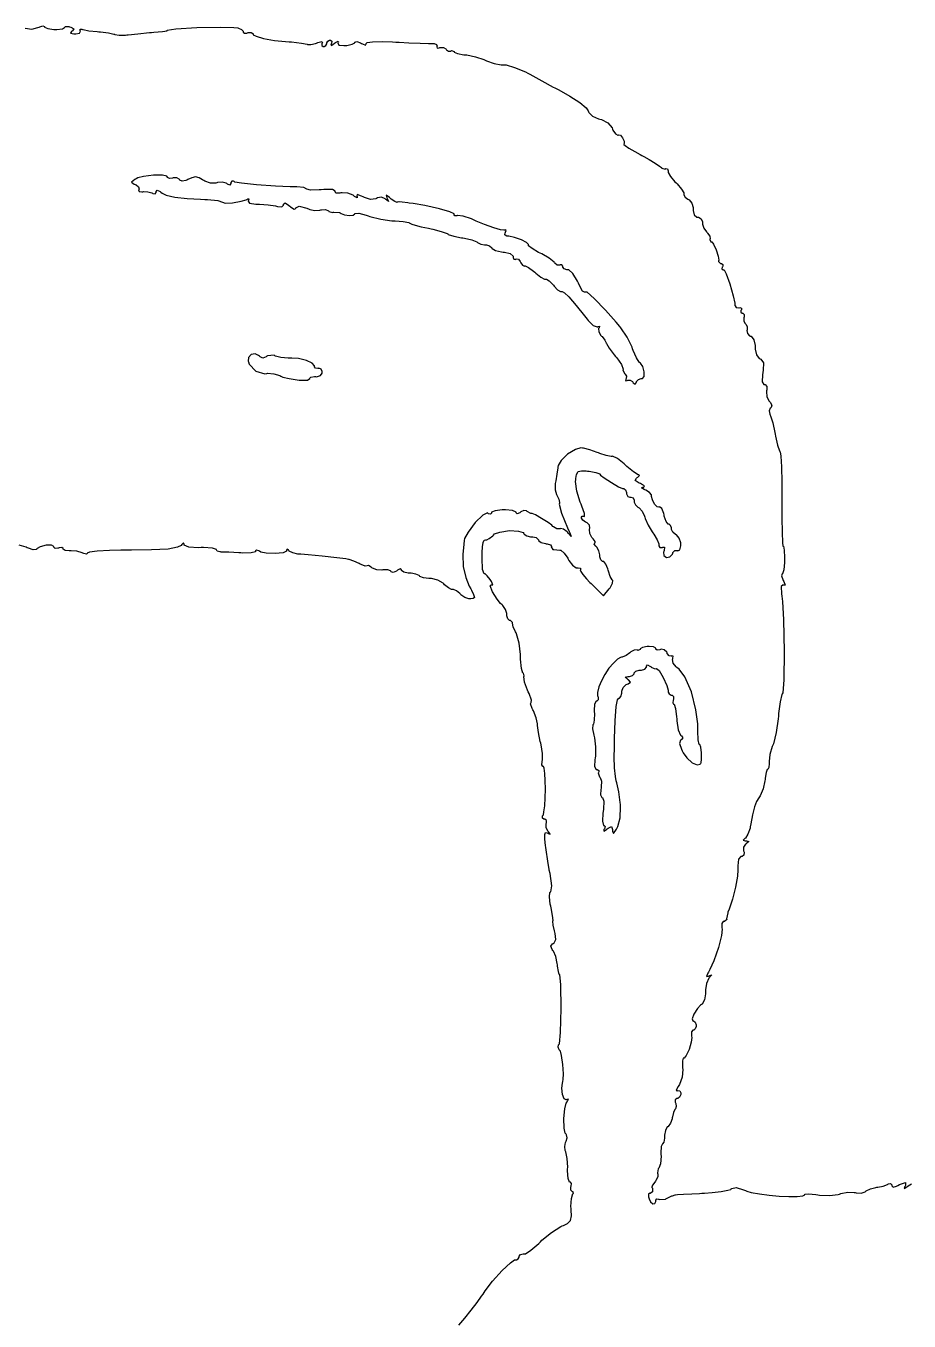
# Model space of a CAD drawing. Extents: x 0.5 to 12, y 0.6 to 18.2.
# Drawn here: x 4.813 to 7.777, y 13.828 to 18.175 of the extents above; entities that cross this region are included whole.
import ezdxf

# ---------------------------------------------------------------- set-up
doc = ezdxf.new("R2010")
doc.units = 0
doc.layers.get('0').update_dxf_attribs({"linetype": 'CONTINUOUS'})

msp = doc.modelspace()

# ---------------------------------------------------------------- linework, layer by layer
at = {"color": 0}
for points in [[(4.80985, 18.1668), (4.83219, 18.1642), (4.8526, 18.1689), (4.85678, 18.1708), (4.85926, 18.1721), (4.86963, 18.1747), (4.87506, 18.1724), (4.87506, 18.1717), (4.87506, 18.1701), (4.88558, 18.1657), (4.90603, 18.1628), (4.91097, 18.1626), (4.9159, 18.1625), (4.93494, 18.1644), (4.94222, 18.1694), (4.94217, 18.1694), (4.94194, 18.1699), (4.94521, 18.1732), (4.95622, 18.1722), (4.95921, 18.1714), (4.96283, 18.1704), (4.97325, 18.1651), (4.96903, 18.1582), (4.96701, 18.1569), (4.96533, 18.1558), (4.96192, 18.1501), (4.97336, 18.1481), (4.97721, 18.1479), (4.98047, 18.1479), (4.99229, 18.1508), (4.9955, 18.1571), (4.9949, 18.1581), (4.99419, 18.1592), (4.99442, 18.1638), (5.0006, 18.1638), (5.00239, 18.1631), (5.00429, 18.1624), (5.02431, 18.1585), (5.05192, 18.1554), (5.05761, 18.155), (5.06326, 18.1547), (5.08985, 18.1515), (5.10792, 18.1474), (5.10938, 18.1465), (5.11079, 18.1457), (5.12587, 18.1435), (5.14671, 18.144), (5.15104, 18.1444), (5.15533, 18.145), (5.18837, 18.1485), (5.22721, 18.1521), (5.23438, 18.1526), (5.24154, 18.1533), (5.27115, 18.1561), (5.28646, 18.1578), (5.28646, 18.1583), (5.28646, 18.16), (5.31635, 18.165), (5.38601, 18.1696), (5.46511, 18.1708), (5.51079, 18.1697), (5.52344, 18.1679), (5.52593, 18.1675), (5.53629, 18.1631), (5.54167, 18.1572), (5.54167, 18.1553), (5.54167, 18.154), (5.54606, 18.1501), (5.55458, 18.1506), (5.55664, 18.1513), (5.55865, 18.1521), (5.56814, 18.1526), (5.57438, 18.149), (5.57487, 18.1478), (5.57579, 18.1451), (5.58524, 18.1397), (5.6096, 18.1325), (5.64708, 18.1262), (5.68419, 18.1225), (5.69661, 18.1215), (5.70426, 18.121), (5.73757, 18.1172), (5.75683, 18.1132), (5.75754, 18.1125), (5.75819, 18.1118), (5.76861, 18.1118), (5.78461, 18.1158), (5.78814, 18.1171), (5.79232, 18.1188), (5.80556, 18.1218), (5.80772, 18.1174), (5.80729, 18.1165), (5.80637, 18.1151), (5.80599, 18.1092), (5.81039, 18.1061), (5.8119, 18.1061), (5.81381, 18.1061), (5.81967, 18.1092), (5.82292, 18.1147), (5.82292, 18.1165), (5.82292, 18.1183), (5.82617, 18.1239), (5.83203, 18.1269), (5.83399, 18.1269), (5.83535, 18.1269), (5.83942, 18.1232), (5.83822, 18.1157), (5.83718, 18.1139), (5.83664, 18.1131), (5.83703, 18.109), (5.84619, 18.1143), (5.84896, 18.1165), (5.85161, 18.1186), (5.86057, 18.1239), (5.86143, 18.1203), (5.861, 18.1196), (5.86008, 18.1181), (5.86257, 18.1104), (5.87944, 18.1087), (5.88504, 18.1092), (5.88938, 18.1094), (5.90733, 18.1131), (5.91667, 18.1179), (5.91667, 18.1196), (5.91667, 18.1201), (5.92312, 18.1218), (5.93571, 18.1175), (5.93875, 18.1158), (5.942, 18.114), (5.95285, 18.1103), (5.95469, 18.114), (5.95432, 18.1146), (5.9541, 18.115), (5.95817, 18.119), (5.97618, 18.1212), (6.00836, 18.1218), (6.04308, 18.1208), (6.05464, 18.1203), (6.06532, 18.1197), (6.09754, 18.1183), (6.13547, 18.1167), (6.16428, 18.1156), (6.17736, 18.1153), (6.1799, 18.1153), (6.18272, 18.1153), (6.19119, 18.1124), (6.19303, 18.1067), (6.19239, 18.1056), (6.19185, 18.1047), (6.1926, 18.1004), (6.19949, 18.101), (6.20156, 18.1017), (6.20361, 18.1025), (6.21425, 18.1025), (6.22265, 18.0978), (6.22364, 18.0963), (6.22456, 18.0947), (6.23139, 18.09), (6.23899, 18.0901), (6.24035, 18.091), (6.24164, 18.0918), (6.25006, 18.0893), (6.25006, 18.0885), (6.25006, 18.0868), (6.2609, 18.0818), (6.28201, 18.0778), (6.28711, 18.0774), (6.29215, 18.0771), (6.32206, 18.071), (6.3501, 18.0614), (6.35428, 18.0592), (6.3584, 18.0571), (6.38471, 18.0482), (6.40788, 18.0436), (6.41564, 18.0436), (6.42481, 18.0436), (6.45231, 18.0356), (6.48996, 18.02), (6.49685, 18.0161), (6.50369, 18.0124), (6.54438, 17.9903), (6.58279, 17.9696), (6.58854, 17.9665), (6.60107, 17.9599), (6.63829, 17.9389), (6.67236, 17.9172), (6.69265, 17.9), (6.70025, 17.8899), (6.70128, 17.886), (6.70188, 17.8838), (6.71419, 17.8717), (6.73438, 17.8625), (6.73893, 17.8614), (6.74436, 17.8603), (6.76617, 17.8494), (6.78022, 17.8326), (6.78185, 17.8285), (6.78315, 17.8249), (6.7915, 17.8121), (6.79969, 17.8078), (6.801, 17.8085), (6.80219, 17.8093), (6.80832, 17.8076), (6.81569, 17.7994), (6.82042, 17.7882), (6.82101, 17.78), (6.82004, 17.7778), (6.81976, 17.7772), (6.82406, 17.7733), (6.83675, 17.7646), (6.85612, 17.7531), (6.87414, 17.7432), (6.88021, 17.74), (6.88639, 17.7368), (6.90474, 17.7265), (6.92535, 17.7143), (6.93989, 17.7043), (6.94575, 17.6996), (6.94624, 17.6983), (6.94667, 17.6971), (6.9579, 17.6944), (6.95925, 17.6951), (6.96044, 17.696), (6.96593, 17.6951), (6.96875, 17.6887), (6.96875, 17.6867), (6.96875, 17.6824), (6.9764, 17.6693), (6.99121, 17.6511), (6.99479, 17.6478), (6.99837, 17.6444), (7.01318, 17.6268), (7.02083, 17.6147), (7.02083, 17.6106), (7.02083, 17.6079), (7.02539, 17.5999), (7.03429, 17.5928), (7.03646, 17.5919), (7.03857, 17.5911), (7.04747, 17.58), (7.05208, 17.5647), (7.05208, 17.5596), (7.05208, 17.5547), (7.05621, 17.5401), (7.06483, 17.5332), (7.06771, 17.5332), (7.07042, 17.5332), (7.07872, 17.5275), (7.08333, 17.5171), (7.08333, 17.5136), (7.08333, 17.5092), (7.08789, 17.496), (7.09668, 17.4831), (7.09885, 17.4813), (7.10097, 17.4794), (7.10813, 17.4694), (7.10943, 17.4604), (7.10867, 17.459), (7.10792, 17.4579), (7.1116, 17.4499), (7.11285, 17.4499), (7.1149, 17.4499), (7.12115, 17.4419), (7.12989, 17.4233), (7.13618, 17.4018), (7.13803, 17.3887), (7.13715, 17.3847), (7.13687, 17.3838), (7.14404, 17.3769), (7.14649, 17.3769), (7.14794, 17.3769), (7.15235, 17.3739), (7.15192, 17.3681), (7.15104, 17.3665), (7.15013, 17.3651), (7.14914, 17.3592), (7.15256, 17.3561), (7.15369, 17.3561), (7.15593, 17.3561), (7.1626, 17.3421), (7.17497, 17.3085), (7.18642, 17.2689), (7.19194, 17.2446), (7.19271, 17.2364), (7.19282, 17.2349), (7.19726, 17.2299), (7.20514, 17.2285), (7.20697, 17.2287), (7.20865, 17.2292), (7.21442, 17.2276), (7.21446, 17.2222), (7.21371, 17.221), (7.21278, 17.2194), (7.21218, 17.2135), (7.21642, 17.2103), (7.21783, 17.2103), (7.21929, 17.2103), (7.22368, 17.206), (7.22368, 17.1976), (7.22293, 17.1957), (7.22211, 17.1937), (7.22211, 17.1835), (7.22657, 17.1754), (7.22803, 17.1746), (7.22949, 17.1736), (7.23394, 17.1658), (7.23406, 17.156), (7.23335, 17.154), (7.23258, 17.1521), (7.23432, 17.1424), (7.24197, 17.1347), (7.24419, 17.1339), (7.24664, 17.1329), (7.25597, 17.1206), (7.26042, 17.1019), (7.26042, 17.0957), (7.26042, 17.0896), (7.26486, 17.0708), (7.27425, 17.0585), (7.27675, 17.0575), (7.27989, 17.0563), (7.28819, 17.0442), (7.28754, 17.0189), (7.28624, 17.011), (7.28504, 17.0039), (7.28401, 16.9803), (7.28999, 16.9707), (7.29199, 16.9707), (7.29383, 16.9707), (7.29949, 16.9649), (7.29986, 16.9528), (7.29904, 16.9497), (7.29829, 16.9468), (7.29949, 16.9306), (7.30626, 16.916), (7.30832, 16.9139), (7.3106, 16.9115), (7.31635, 16.9013), (7.31418, 16.8936), (7.31256, 16.8926), (7.31093, 16.8917), (7.30735, 16.8832), (7.30985, 16.8712), (7.31125, 16.8685), (7.3125, 16.8661), (7.31999, 16.8424), (7.32704, 16.8106), (7.32813, 16.804), (7.32915, 16.7976), (7.33572, 16.7679), (7.34229, 16.7482), (7.34338, 16.7468), (7.3444, 16.7453), (7.34625, 16.7306), (7.34847, 16.6943), (7.34978, 16.6432), (7.3501, 16.5978), (7.35004, 16.5826), (7.34993, 16.5678), (7.34999, 16.5231), (7.35081, 16.4742), (7.35221, 16.4413), (7.35368, 16.429), (7.35417, 16.429), (7.35504, 16.429), (7.35781, 16.4153), (7.35938, 16.3904), (7.35938, 16.3822), (7.35938, 16.3739), (7.35693, 16.349), (7.3526, 16.3353), (7.35118, 16.3353), (7.35058, 16.3353), (7.3489, 16.3289), (7.35325, 16.3163), (7.35488, 16.3132), (7.35678, 16.3096), (7.36111, 16.2981), (7.35628, 16.2975), (7.35525, 16.2982), (7.35454, 16.2986), (7.34804, 16.2929), (7.34896, 16.2682), (7.3501, 16.2604), (7.35254, 16.2428), (7.35579, 16.1815), (7.35801, 16.0753), (7.35661, 15.9797), (7.35379, 15.936), (7.35146, 15.9326), (7.35026, 15.9311), (7.34412, 15.9058), (7.33919, 15.8665), (7.3386, 15.8579), (7.338, 15.8493), (7.33128, 15.8033), (7.32183, 15.7653), (7.31988, 15.7606), (7.31788, 15.7558), (7.31022, 15.7292), (7.30697, 15.7057), (7.30724, 15.7025), (7.30746, 15.6993), (7.30658, 15.686), (7.30354, 15.679), (7.30257, 15.679), (7.30122, 15.679), (7.29725, 15.6692), (7.29389, 15.65), (7.29357, 15.6454), (7.29318, 15.6408), (7.287, 15.6146), (7.27713, 15.5907), (7.27496, 15.5874), (7.27235, 15.5835), (7.26531, 15.5711), (7.25831, 15.5533), (7.25196, 15.5272), (7.24599, 15.4968), (7.24414, 15.4867), (7.24333, 15.4824), (7.23643, 15.4624), (7.22771, 15.4488), (7.22601, 15.4476), (7.22424, 15.4467), (7.22006, 15.4415), (7.22689, 15.4394), (7.22917, 15.4394), (7.23167, 15.4394), (7.23915, 15.4375), (7.23269, 15.4315), (7.23025, 15.4299), (7.22825, 15.4286), (7.22185, 15.4185), (7.22119, 15.4064), (7.22211, 15.404), (7.2231, 15.4015), (7.22299, 15.3919), (7.21664, 15.3874), (7.21457, 15.3874), (7.21203, 15.3874), (7.20449, 15.3781), (7.20221, 15.3558), (7.20253, 15.3494), (7.20285, 15.3422), (7.20111, 15.3206), (7.19472, 15.2844), (7.18392, 15.2435), (7.17324, 15.2107), (7.16922, 15.1999), (7.1684, 15.1978), (7.16476, 15.1775), (7.16504, 15.1764), (7.16525, 15.1754), (7.15761, 15.1686), (7.15506, 15.1686), (7.15338, 15.1686), (7.14839, 15.1626), (7.14811, 15.1508), (7.14887, 15.1478), (7.15013, 15.1429), (7.14725, 15.1221), (7.13693, 15.0812), (7.12121, 15.0365), (7.10851, 15.0074), (7.10331, 14.9983), (7.10146, 14.995), (7.09733, 14.9846), (7.10411, 14.9857), (7.10601, 14.9868), (7.10796, 14.9879), (7.11447, 14.9903), (7.10883, 14.9829), (7.10678, 14.9806), (7.10499, 14.9786), (7.09754, 14.9607), (7.09375, 14.9397), (7.09375, 14.9326), (7.09375, 14.9261), (7.0899, 14.9064), (7.08251, 14.8917), (7.08074, 14.8904), (7.07661, 14.8879), (7.06646, 14.8768), (7.05453, 14.8583), (7.0485, 14.8422), (7.05111, 14.8353), (7.05203, 14.8353), (7.05388, 14.8353), (7.0594, 14.8307), (7.0625, 14.8224), (7.0625, 14.8197), (7.0625, 14.8169), (7.05963, 14.8086), (7.05442, 14.804), (7.05268, 14.804), (7.05122, 14.804), (7.04688, 14.7981), (7.04622, 14.7865), (7.04676, 14.7838), (7.04769, 14.779), (7.04585, 14.7636), (7.03907, 14.7394), (7.02929, 14.719), (7.02203, 14.7104), (7.01958, 14.7103), (7.01872, 14.7103), (7.01617, 14.7007), (7.0165, 14.6818), (7.01704, 14.6772), (7.01758, 14.6725), (7.01497, 14.6464), (7.00651, 14.6222), (7.00413, 14.6186), (7.00179, 14.6151), (6.99571, 14.6026), (6.99858, 14.6001), (6.99892, 14.6003), (7.00043, 14.6013), (7.00711, 14.6007), (7.01042, 14.5935), (7.01042, 14.5911), (7.01042, 14.5883), (7.007, 14.5796), (7.00092, 14.5749), (6.99892, 14.5749), (6.99729, 14.5749), (6.9924, 14.5706), (6.99219, 14.5622), (6.99294, 14.5603), (6.99371, 14.5583), (6.99501, 14.5481), (6.99294, 14.5401), (6.99208, 14.5392), (6.99115, 14.5383), (6.98643, 14.5279), (6.98258, 14.5131), (6.98215, 14.5099), (6.98167, 14.5068), (6.97629, 14.4918), (6.96881, 14.4811), (6.96724, 14.4801), (6.9656, 14.4792), (6.9591, 14.4672), (6.95574, 14.4514), (6.95574, 14.446), (6.95574, 14.4415), (6.95378, 14.4281), (6.94943, 14.4229), (6.94922, 14.4231), (6.94922, 14.4231), (6.94504, 14.4139), (6.94407, 14.3919), (6.94428, 14.3864), (6.9445, 14.3807), (6.94254, 14.3558), (6.93761, 14.3406), (6.93631, 14.3397), (6.93494, 14.3389), (6.93218, 14.3251), (6.93306, 14.3236), (6.93386, 14.3224), (6.93338, 14.3117), (6.92731, 14.2992), (6.9254, 14.2968), (6.92344, 14.2944), (6.91629, 14.2839), (6.91368, 14.2769), (6.91407, 14.2764), (6.91575, 14.274), (6.91635, 14.261), (6.90836, 14.2558), (6.90722, 14.2565), (6.90653, 14.2569), (6.90213, 14.2546), (6.9025, 14.2444), (6.90326, 14.2415), (6.90414, 14.2381), (6.90935, 14.2282), (6.91726, 14.2213), (6.92415, 14.2221), (6.92708, 14.2293), (6.92708, 14.2317), (6.92708, 14.2332), (6.93012, 14.2376), (6.93604, 14.2372), (6.9375, 14.2364), (6.93892, 14.2354), (6.95915, 14.2371), (6.96094, 14.2382), (6.96272, 14.2393), (6.98068, 14.2478), (6.98178, 14.2479), (6.98286, 14.2481), (6.99181, 14.251), (6.99219, 14.2511), (6.99251, 14.2514), (7.00006, 14.2522), (7.01958, 14.2536), (7.04785, 14.2551), (7.07335, 14.2564), (7.08187, 14.2567), (7.0905, 14.2571), (7.11654, 14.259), (7.14654, 14.2626), (7.16868, 14.2668), (7.17828, 14.2699), (7.17979, 14.2714), (7.18164, 14.2732), (7.19706, 14.2756), (7.22162, 14.2685), (7.22814, 14.2656), (7.23269, 14.2635), (7.2474, 14.2596), (7.27496, 14.2544), (7.30751, 14.2504), (7.34158, 14.2475), (7.37397, 14.246), (7.40121, 14.2462), (7.42003, 14.2483), (7.42708, 14.2514), (7.42708, 14.2525), (7.42708, 14.2532), (7.43978, 14.2551), (7.46442, 14.2528), (7.47038, 14.2517), (7.47651, 14.2506), (7.50982, 14.249), (7.53933, 14.2528), (7.54362, 14.2542), (7.54775, 14.2557), (7.5714, 14.2599), (7.59299, 14.2596), (7.59614, 14.2588), (7.59924, 14.2579), (7.61583, 14.2576), (7.62972, 14.2619), (7.63151, 14.2633), (7.63325, 14.2649), (7.64779, 14.2717), (7.66553, 14.2763), (7.66894, 14.2767), (7.67231, 14.2771), (7.69006, 14.2808), (7.70443, 14.286), (7.70617, 14.2871), (7.7079, 14.2882), (7.71506, 14.2892), (7.71875, 14.2849), (7.71875, 14.2835), (7.71875, 14.2819), (7.72347, 14.2772), (7.73535, 14.281), (7.73893, 14.2828), (7.74507, 14.2861), (7.76519, 14.2931), (7.76568, 14.2831), (7.76426, 14.2806), (7.76318, 14.2789), (7.76118, 14.2728), (7.76975, 14.2783), (7.7724, 14.2806), (7.77458, 14.2822), (7.78543, 14.2879)], [(6.26606, 13.8136), (6.28618, 13.8377), (6.30767, 13.8645), (6.32693, 13.8901), (6.34212, 13.9115), (6.34706, 13.9186), (6.3546, 13.9296), (6.37907, 13.9613), (6.41118, 13.9979), (6.43869, 14.0236), (6.45226, 14.0332), (6.45682, 14.0332), (6.45888, 14.0332), (6.46522, 14.0362), (6.46875, 14.0418), (6.46875, 14.0436), (6.46875, 14.0454), (6.47331, 14.051), (6.48161, 14.054), (6.48438, 14.054), (6.49001, 14.054), (6.507, 14.0657), (6.53407, 14.0881), (6.5395, 14.0935), (6.54492, 14.099), (6.57726, 14.1256), (6.60796, 14.1451), (6.61263, 14.1469), (6.61729, 14.1489), (6.63103, 14.1557), (6.64068, 14.1656), (6.64378, 14.1808), (6.64318, 14.1999), (6.64274, 14.2061), (6.64225, 14.2125), (6.6435, 14.2397), (6.64882, 14.2554), (6.65039, 14.2561), (6.6505, 14.2562), (6.64925, 14.2615), (6.64876, 14.2615), (6.64703, 14.2617), (6.64154, 14.2667), (6.64122, 14.2758), (6.64208, 14.2781), (6.6429, 14.2801), (6.64367, 14.289), (6.64025, 14.2936), (6.63917, 14.2936), (6.63758, 14.2936), (6.63303, 14.3067), (6.63092, 14.3318), (6.63103, 14.3379), (6.63113, 14.344), (6.62929, 14.3739), (6.62506, 14.3961), (6.62397, 14.3983), (6.62289, 14.4006), (6.62104, 14.4142), (6.62386, 14.4272), (6.62517, 14.4293), (6.62642, 14.4313), (6.62901, 14.4428), (6.62679, 14.4532), (6.62565, 14.4547), (6.62283, 14.4582), (6.61979, 14.475), (6.61865, 14.5072), (6.6219, 14.5404), (6.62614, 14.5587), (6.62924, 14.5635), (6.63058, 14.5656), (6.63346, 14.5728), (6.6281, 14.5715), (6.62663, 14.5707), (6.62554, 14.57), (6.61903, 14.5733), (6.61382, 14.5881), (6.61199, 14.6094), (6.61328, 14.6267), (6.61464, 14.6322), (6.61604, 14.6382), (6.61681, 14.6572), (6.61518, 14.6892), (6.61068, 14.7186), (6.60661, 14.7333), (6.60428, 14.7361), (6.60281, 14.7379), (6.59924, 14.7472), (6.60058, 14.7554), (6.60167, 14.7564), (6.60379, 14.7585), (6.60678, 14.7967), (6.60921, 14.8772), (6.60851, 14.956), (6.60531, 14.9915), (6.60417, 14.9915), (6.60303, 14.9915), (6.59978, 15.0011), (6.59694, 15.0194), (6.59668, 15.0239), (6.59636, 15.0283), (6.59131, 15.0514), (6.5835, 15.0694), (6.58176, 15.0715), (6.57926, 15.0746), (6.57443, 15.0856), (6.58018, 15.0938), (6.58285, 15.0954), (6.58524, 15.0969), (6.59131, 15.1089), (6.58968, 15.1285), (6.58826, 15.1336), (6.58708, 15.1378), (6.58285, 15.1569), (6.58138, 15.1703), (6.58165, 15.1714), (6.58187, 15.1724), (6.58014, 15.1892), (6.57531, 15.2151), (6.57406, 15.2208), (6.57275, 15.2267), (6.56972, 15.2518), (6.5715, 15.2667), (6.5726, 15.2674), (6.57449, 15.2686), (6.57753, 15.289), (6.57189, 15.3294), (6.5695, 15.3406), (6.56885, 15.3433), (6.56401, 15.3717), (6.55838, 15.4096), (6.55735, 15.4174), (6.55643, 15.4243), (6.5541, 15.4451), (6.55399, 15.461), (6.55713, 15.4671), (6.56244, 15.4661), (6.56396, 15.4653), (6.56597, 15.4642), (6.5726, 15.4617), (6.56776, 15.4685), (6.56592, 15.4704), (6.56424, 15.4722), (6.55892, 15.484), (6.55849, 15.496), (6.55925, 15.4981), (6.56, 15.5), (6.55951, 15.5082), (6.55431, 15.5124), (6.55257, 15.5124), (6.55094, 15.5124), (6.54622, 15.516), (6.54699, 15.5231), (6.54807, 15.5247), (6.54964, 15.5272), (6.55154, 15.5367), (6.5541, 15.5576), (6.55567, 15.5843), (6.55632, 15.6135), (6.55593, 15.6418), (6.55458, 15.6661), (6.55219, 15.6831), (6.54958, 15.6894), (6.54878, 15.6894), (6.54764, 15.6894), (6.54438, 15.6949), (6.54508, 15.7051), (6.54585, 15.7076), (6.5466, 15.7103), (6.5466, 15.7328), (6.54204, 15.7619), (6.54058, 15.7676), (6.53907, 15.7733), (6.53293, 15.8028), (6.52989, 15.8262), (6.52994, 15.829), (6.52994, 15.8318), (6.52544, 15.8521), (6.51644, 15.8754), (6.51426, 15.8796), (6.51204, 15.8839), (6.50597, 15.8996), (6.50863, 15.904), (6.50863, 15.904), (6.50863, 15.904), (6.50999, 15.9119), (6.50146, 15.934), (6.49869, 15.9397), (6.49588, 15.9456), (6.48617, 15.9724), (6.48372, 15.9906), (6.4846, 15.9918), (6.4854, 15.9933), (6.48301, 16.0019), (6.48226, 16.0019), (6.48063, 16.0019), (6.47592, 16.0181), (6.47288, 16.0494), (6.47276, 16.0569), (6.47265, 16.0646), (6.46799, 16.1035), (6.45969, 16.1342), (6.45774, 16.1376), (6.45578, 16.1413), (6.44829, 16.1582), (6.44536, 16.1701), (6.44569, 16.1712), (6.44596, 16.1724), (6.43961, 16.179), (6.4375, 16.179), (6.43565, 16.179), (6.43012, 16.1847), (6.42708, 16.1951), (6.42708, 16.1986), (6.42708, 16.2031), (6.42225, 16.2164), (6.41303, 16.2299), (6.41081, 16.2317), (6.40597, 16.2357), (6.39426, 16.2507), (6.3789, 16.2756), (6.37056, 16.2951), (6.37457, 16.2992), (6.37494, 16.2989), (6.37587, 16.2983), (6.38026, 16.299), (6.37532, 16.31), (6.37326, 16.3133), (6.37136, 16.3164), (6.36143, 16.3289), (6.3546, 16.3353), (6.35232, 16.3353), (6.35053, 16.3353), (6.34517, 16.35), (6.34407, 16.3885), (6.3444, 16.4004), (6.34457, 16.4069), (6.34543, 16.4264), (6.34739, 16.4413), (6.35086, 16.4482), (6.35519, 16.4499), (6.35667, 16.4499), (6.35943, 16.4499), (6.36789, 16.4544), (6.37956, 16.4633), (6.38172, 16.4656), (6.38574, 16.4696), (6.40369, 16.476), (6.43587, 16.4807), (6.46658, 16.4792), (6.48221, 16.4742), (6.48438, 16.4707), (6.48525, 16.4693), (6.49457, 16.4633), (6.50629, 16.4603), (6.51019, 16.4603), (6.51383, 16.4603), (6.5249, 16.4571), (6.53261, 16.4508), (6.53315, 16.4494), (6.53364, 16.4479), (6.54232, 16.4413), (6.55621, 16.4371), (6.55935, 16.4368), (6.56244, 16.4365), (6.57379, 16.4332), (6.57731, 16.4276), (6.57682, 16.4268), (6.57617, 16.4258), (6.58122, 16.4175), (6.58274, 16.4174), (6.58425, 16.4172), (6.60487, 16.415), (6.60667, 16.4147), (6.6084, 16.4146), (6.61974, 16.4054), (6.63135, 16.3887), (6.63325, 16.3847), (6.6351, 16.3808), (6.64785, 16.3646), (6.65978, 16.3561), (6.66379, 16.3561), (6.66624, 16.3561), (6.67372, 16.3542), (6.67458, 16.3501), (6.6741, 16.3496), (6.6735, 16.349), (6.67486, 16.344), (6.68186, 16.3332), (6.69385, 16.3189), (6.70562, 16.3067), (6.70969, 16.3028), (6.75179, 16.2622), (6.77078, 16.2857), (6.77339, 16.2889), (6.78185, 16.3039), (6.78299, 16.3137), (6.7819, 16.3144), (6.78082, 16.3151), (6.77431, 16.3265), (6.76796, 16.3444), (6.76704, 16.3483), (6.76606, 16.3522), (6.75906, 16.3686), (6.75211, 16.3769), (6.74983, 16.3769), (6.74799, 16.3769), (6.74257, 16.3825), (6.73958, 16.3924), (6.73958, 16.3957), (6.73958, 16.3999), (6.73589, 16.4126), (6.72879, 16.4253), (6.72711, 16.4269), (6.72537, 16.4286), (6.7206, 16.4358), (6.72211, 16.4394), (6.72265, 16.4394), (6.72288, 16.4394), (6.72358, 16.4442), (6.7169, 16.4532), (6.71474, 16.4554), (6.71251, 16.4576), (6.70518, 16.4711), (6.70383, 16.4844), (6.70464, 16.4865), (6.70546, 16.4887), (6.70394, 16.4993), (6.69613, 16.5074), (6.69379, 16.5082), (6.69146, 16.5092), (6.68197, 16.5157), (6.67708, 16.5224), (6.67708, 16.5246), (6.67708, 16.5258), (6.68001, 16.5297), (6.68565, 16.5292), (6.68707, 16.5283), (6.68707, 16.5283), (6.68793, 16.5379), (6.67893, 16.5632), (6.67606, 16.5697), (6.67312, 16.5762), (6.66211, 16.6131), (6.65776, 16.6461), (6.65826, 16.6507), (6.65869, 16.6554), (6.66086, 16.6692), (6.66635, 16.6789), (6.67768, 16.6818), (6.69287, 16.6811), (6.69792, 16.6806), (6.7029, 16.6801), (6.72515, 16.6761), (6.73882, 16.671), (6.73958, 16.67), (6.74175, 16.6671), (6.7539, 16.6575), (6.77778, 16.6417), (6.80208, 16.6279), (6.81494, 16.6221), (6.81771, 16.6221), (6.81912, 16.6221), (6.82519, 16.6172), (6.8285, 16.6083), (6.82861, 16.6061), (6.82867, 16.604), (6.83263, 16.5958), (6.8399, 16.5928), (6.84164, 16.5931), (6.84332, 16.5935), (6.85047, 16.5903), (6.85417, 16.5824), (6.85417, 16.5797), (6.85417, 16.5765), (6.85846, 16.5668), (6.86681, 16.559), (6.86887, 16.5582), (6.87088, 16.5574), (6.88124, 16.5462), (6.88938, 16.5292), (6.89035, 16.5254), (6.89128, 16.5218), (6.90104, 16.4988), (6.91456, 16.4763), (6.91732, 16.4728), (6.92008, 16.4692), (6.93153, 16.4503), (6.9375, 16.4368), (6.9375, 16.4322), (6.9375, 16.4301), (6.94086, 16.4239), (6.94749, 16.4236), (6.94906, 16.4246), (6.95031, 16.4254), (6.956, 16.4247), (6.95508, 16.4144), (6.9541, 16.4112), (6.95307, 16.4081), (6.95426, 16.3969), (6.96272, 16.3906), (6.97433, 16.3931), (6.98253, 16.4019), (6.98389, 16.4054), (6.98465, 16.4074), (6.99089, 16.4138), (6.99849, 16.4144), (6.99994, 16.4135), (7.00092, 16.4129), (7.00743, 16.4165), (7.01042, 16.4296), (7.01042, 16.4339), (7.01042, 16.4392), (7.00581, 16.4549), (6.9969, 16.4661), (6.99479, 16.4669), (6.99262, 16.4678), (6.98372, 16.4754), (6.97917, 16.4844), (6.97917, 16.4874), (6.97917, 16.49), (6.97646, 16.4978), (6.97163, 16.5019), (6.97006, 16.5019), (6.96793, 16.5019), (6.96169, 16.5114), (6.9554, 16.5296), (6.95454, 16.5339), (6.95367, 16.5383), (6.94726, 16.5547), (6.93967, 16.5606), (6.93875, 16.56), (6.9375, 16.5593), (6.93121, 16.561), (6.92301, 16.5697), (6.91613, 16.5838), (6.91276, 16.5957), (6.91238, 16.5999), (6.91222, 16.6011), (6.9056, 16.6089), (6.89344, 16.6163), (6.89063, 16.6174), (6.88747, 16.6186), (6.87875, 16.6239), (6.88368, 16.6268), (6.88542, 16.6268), (6.88639, 16.6269), (6.88906, 16.6308), (6.87885, 16.6372), (6.87528, 16.6386), (6.87056, 16.6404), (6.85742, 16.6487), (6.86242, 16.6571), (6.86486, 16.6586), (6.86697, 16.66), (6.87244, 16.6654), (6.87001, 16.6685), (6.86919, 16.6685), (6.86768, 16.6685), (6.85178, 16.6779), (6.83003, 16.6961), (6.82557, 16.7004), (6.82107, 16.7049), (6.7985, 16.7224), (6.78114, 16.7304), (6.77929, 16.73), (6.7774, 16.7297), (6.76047, 16.7324), (6.73867, 16.7394), (6.73438, 16.7413), (6.73004, 16.7432), (6.70589, 16.7517), (6.68435, 16.7572), (6.68137, 16.7576), (6.67562, 16.7585), (6.65739, 16.7529), (6.63081, 16.7371), (6.60878, 16.7156), (6.59907, 16.6994), (6.59847, 16.6937), (6.59814, 16.691), (6.59517, 16.6707), (6.59104, 16.6475), (6.59022, 16.6432), (6.58936, 16.639), (6.58897, 16.6178), (6.59326, 16.6015), (6.59472, 16.5997), (6.59619, 16.5979), (6.60161, 16.5865), (6.60346, 16.5749), (6.60314, 16.5731), (6.6026, 16.5697), (6.60986, 16.5389), (6.6301, 16.4901), (6.63601, 16.4778), (6.63792, 16.4737), (6.64307, 16.4612), (6.63422, 16.471), (6.63151, 16.4743), (6.62935, 16.4769), (6.61751, 16.4861), (6.6071, 16.4882), (6.60568, 16.4872), (6.60428, 16.4864), (6.59429, 16.4869), (6.58328, 16.4931), (6.58138, 16.495), (6.57769, 16.4986), (6.56521, 16.5081), (6.54362, 16.5219), (6.52274, 16.5332), (6.5115, 16.5379), (6.50868, 16.5381), (6.50771, 16.5381), (6.49507, 16.5451), (6.49403, 16.5461), (6.49294, 16.5472), (6.48449, 16.5482), (6.47424, 16.5439), (6.47233, 16.5422), (6.47021, 16.5406), (6.46213, 16.5367), (6.45833, 16.54), (6.45833, 16.541), (6.45833, 16.5428), (6.44607, 16.5481), (6.42236, 16.5504), (6.41667, 16.5503), (6.41092, 16.5501), (6.38721, 16.5469), (6.375, 16.5422), (6.375, 16.5406), (6.375, 16.5396), (6.37185, 16.5365), (6.36583, 16.5376), (6.36436, 16.5385), (6.36187, 16.5401), (6.34657, 16.5322), (6.32075, 16.5075), (6.2966, 16.4754), (6.28515, 16.4546), (6.28396, 16.4472), (6.28207, 16.4357), (6.27892, 16.4008), (6.2806, 16.3603), (6.28933, 16.3229), (6.30083, 16.2947), (6.30556, 16.2858), (6.30806, 16.2811), (6.31521, 16.2668), (6.31819, 16.2567), (6.3144, 16.2526), (6.30632, 16.2519), (6.30365, 16.2519), (6.29915, 16.2519), (6.28581, 16.2565), (6.27263, 16.2654), (6.27083, 16.2676), (6.26904, 16.2697), (6.25792, 16.2786), (6.24832, 16.2832), (6.24511, 16.2832), (6.2416, 16.2832), (6.23112, 16.2888), (6.21778, 16.2993), (6.2155, 16.3019), (6.21317, 16.3046), (6.19499, 16.315), (6.17356, 16.32), (6.1696, 16.3199), (6.16558, 16.3197), (6.14714, 16.3221), (6.13488, 16.3272), (6.134, 16.3285), (6.13308, 16.3299), (6.12131, 16.3351), (6.10542, 16.3379), (6.10015, 16.3379), (6.09532, 16.3379), (6.08089, 16.341), (6.07292, 16.3465), (6.07292, 16.3482), (6.07292, 16.3493), (6.06874, 16.3524), (6.06033, 16.3482), (6.05821, 16.3465), (6.05599, 16.3446), (6.04585, 16.3403), (6.03831, 16.3428), (6.03738, 16.3442), (6.03651, 16.3456), (6.02692, 16.3496), (6.01324, 16.3494), (6.01036, 16.3487), (6.00749, 16.3479), (5.991, 16.3487), (5.97601, 16.3544), (5.9739, 16.3561), (5.97174, 16.3579), (5.96289, 16.3633), (5.95833, 16.3625), (5.95833, 16.3622), (5.95833, 16.3621), (5.95144, 16.3613), (5.9381, 16.3668), (5.9349, 16.3686), (5.93164, 16.3704), (5.91374, 16.3786), (5.89794, 16.3838), (5.89583, 16.384), (5.88612, 16.3856), (5.85672, 16.3892), (5.80681, 16.3949), (5.75965, 16.3996), (5.73503, 16.4018), (5.72917, 16.4019), (5.72558, 16.4021), (5.7085, 16.4057), (5.6965, 16.4119), (5.69547, 16.4135), (5.69433, 16.415), (5.68967, 16.4186), (5.68767, 16.4147), (5.68767, 16.4135), (5.68761, 16.4117), (5.67594, 16.4064), (5.64903, 16.4036), (5.6186, 16.4053), (5.60107, 16.4088), (5.59636, 16.4117), (5.59457, 16.4129), (5.58713, 16.415), (5.58333, 16.4124), (5.58333, 16.4114), (5.58333, 16.4101), (5.56879, 16.4063), (5.54064, 16.4054), (5.53386, 16.4057), (5.52701, 16.4061), (5.49349, 16.4079), (5.46843, 16.4089), (5.46593, 16.409), (5.46338, 16.409), (5.45426, 16.4117), (5.45176, 16.4164), (5.45226, 16.4172), (5.45226, 16.4172), (5.43896, 16.4222), (5.40815, 16.4238), (5.40039, 16.4236), (5.39182, 16.4233), (5.35915, 16.4257), (5.34358, 16.4318), (5.34358, 16.4335), (5.34353, 16.4349), (5.34147, 16.4392), (5.33681, 16.4357), (5.33578, 16.4343), (5.33339, 16.4311), (5.3215, 16.4247), (5.29031, 16.4189), (5.23389, 16.4158), (5.1665, 16.4147), (5.14404, 16.4147), (5.13118, 16.4146), (5.09278, 16.4138), (5.05203, 16.4117), (5.02572, 16.4086), (5.01768, 16.4049), (5.01768, 16.4049), (5.01796, 16.4044), (5.01594, 16.4013), (5.00651, 16.4039), (5.00385, 16.4053), (5.00114, 16.4065), (4.98318, 16.4114), (4.96414, 16.4132), (4.96094, 16.4129), (4.95768, 16.4126), (4.94439, 16.4142), (4.9375, 16.4183), (4.9375, 16.4197), (4.9375, 16.4208), (4.93289, 16.4242), (4.92399, 16.4232), (4.92188, 16.4224), (4.91971, 16.4215), (4.91081, 16.4211), (4.90625, 16.4251), (4.90625, 16.4265), (4.90625, 16.4278), (4.89833, 16.4318), (4.88037, 16.4314), (4.86094, 16.4264), (4.85037, 16.421), (4.84864, 16.4181), (4.84787, 16.4169), (4.83718, 16.4161), (4.82075, 16.4214), (4.81717, 16.4232), (4.81353, 16.4251), (4.78956, 16.4321)]]:
    msp.add_lwpolyline(points, dxfattribs=at)
for points in [[(6.8801, 16.9915), (6.88194, 16.9915), (6.88758, 16.9983), (6.88824, 17.014), (6.88292, 17.0318), (6.87587, 17.0425), (6.87261, 17.0446), (6.87131, 17.0456), (6.86187, 17.061), (6.85118, 17.0858), (6.84928, 17.0912), (6.84733, 17.0969), (6.83074, 17.13), (6.80979, 17.1615), (6.80572, 17.1662), (6.79389, 17.18), (6.75765, 17.2206), (6.72026, 17.2593), (6.69601, 17.2806), (6.68728, 17.2815), (6.68728, 17.2815), (6.68728, 17.2815), (6.68115, 17.2847), (6.66971, 17.3058), (6.66694, 17.3118), (6.66417, 17.3179), (6.648, 17.3432), (6.63499, 17.3561), (6.63069, 17.3561), (6.62782, 17.3561), (6.61931, 17.3594), (6.61458, 17.3653), (6.61458, 17.3671), (6.61458, 17.3686), (6.61171, 17.3732), (6.60612, 17.3731), (6.60482, 17.3721), (6.60346, 17.3712), (6.59538, 17.3719), (6.58772, 17.3779), (6.58658, 17.3799), (6.58539, 17.3818), (6.56912, 17.395), (6.54443, 17.4093), (6.53907, 17.4118), (6.53369, 17.4143), (6.51144, 17.4274), (6.5, 17.4363), (6.5, 17.4393), (6.5, 17.4414), (6.49338, 17.4476), (6.47618, 17.4567), (6.45253, 17.4644), (6.43306, 17.4686), (6.42649, 17.4694), (6.42497, 17.4696), (6.42057, 17.4735), (6.42111, 17.4799), (6.42204, 17.4814), (6.4229, 17.4829), (6.42415, 17.4883), (6.4209, 17.49), (6.42003, 17.4897), (6.4171, 17.489), (6.40619, 17.4903), (6.38308, 17.4965), (6.35211, 17.5079), (6.32383, 17.5197), (6.31456, 17.5239), (6.30838, 17.5268), (6.28, 17.5365), (6.26124, 17.5389), (6.25988, 17.5381), (6.25851, 17.5372), (6.25288, 17.5367), (6.25, 17.5404), (6.25, 17.5415), (6.25, 17.5438), (6.23606, 17.5503), (6.20031, 17.561), (6.15158, 17.5717), (6.11214, 17.5783), (6.09896, 17.58), (6.09462, 17.5806), (6.07607, 17.5829), (6.06543, 17.5844), (6.06511, 17.5846), (6.06472, 17.5847), (6.0594, 17.5831), (6.05892, 17.5826), (6.05838, 17.5824), (6.05067, 17.5854), (6.03868, 17.5936), (6.03608, 17.5957), (6.03261, 17.5985), (6.02149, 17.6061), (6.02419, 17.5982), (6.02556, 17.5957), (6.02686, 17.5933), (6.02979, 17.5858), (6.02279, 17.5907), (6.02078, 17.5926), (6.01856, 17.5947), (6.00618, 17.5994), (5.99257, 17.5972), (5.98975, 17.5957), (5.98687, 17.5943), (5.96951, 17.5925), (5.94868, 17.5987), (5.94412, 17.601), (5.93946, 17.6035), (5.92458, 17.6092), (5.92296, 17.604), (5.92356, 17.6031), (5.92415, 17.6021), (5.92432, 17.5978), (5.91596, 17.6026), (5.91351, 17.6047), (5.91108, 17.6067), (5.8935, 17.6133), (5.87369, 17.6147), (5.87017, 17.614), (5.86626, 17.6133), (5.85319, 17.6133), (5.85026, 17.6188), (5.85081, 17.6196), (5.85086, 17.6197), (5.84164, 17.6258), (5.81244, 17.6256), (5.80399, 17.6247), (5.79665, 17.624), (5.76764, 17.6233), (5.7551, 17.6268), (5.7551, 17.6268), (5.7551, 17.6268), (5.74533, 17.6321), (5.72174, 17.6346), (5.71571, 17.6346), (5.69949, 17.6349), (5.65088, 17.6369), (5.58697, 17.6415), (5.53624, 17.6471), (5.51383, 17.6508), (5.51107, 17.6525), (5.50956, 17.6535), (5.50325, 17.6537), (5.5, 17.6487), (5.5, 17.6471), (5.5, 17.6454), (5.49681, 17.6404), (5.48904, 17.6436), (5.48699, 17.6453), (5.48519, 17.6467), (5.47163, 17.6503), (5.45594, 17.649), (5.45313, 17.6481), (5.44997, 17.6468), (5.43169, 17.6465), (5.41282, 17.6531), (5.4094, 17.6553), (5.4056, 17.6578), (5.39382, 17.6644), (5.38167, 17.6676), (5.36903, 17.6653), (5.35628, 17.6593), (5.35221, 17.6571), (5.34939, 17.6557), (5.33735, 17.6531), (5.32878, 17.6571), (5.32769, 17.6589), (5.32671, 17.6604), (5.31863, 17.6651), (5.30854, 17.6653), (5.30658, 17.6646), (5.30458, 17.6639), (5.29503, 17.6631), (5.28797, 17.6661), (5.28733, 17.6672), (5.28554, 17.6701), (5.27111, 17.6733), (5.24094, 17.6739), (5.20768, 17.6697), (5.18793, 17.6646), (5.18229, 17.6612), (5.17828, 17.659), (5.16749, 17.65), (5.17632, 17.6435), (5.17964, 17.6422), (5.18213, 17.6413), (5.1906, 17.6343), (5.19239, 17.6264), (5.19151, 17.625), (5.19086, 17.624), (5.19276, 17.6188), (5.20193, 17.6175), (5.20458, 17.6181), (5.20725, 17.6185), (5.22206, 17.6179), (5.23519, 17.6142), (5.23699, 17.6131), (5.23888, 17.6118), (5.24636, 17.6106), (5.25, 17.6156), (5.25, 17.6172), (5.25, 17.6189), (5.25358, 17.6238), (5.26318, 17.6186), (5.26594, 17.6163), (5.26975, 17.6131), (5.28386, 17.6065), (5.31222, 17.5997), (5.35428, 17.5953), (5.39849, 17.5931), (5.41325, 17.5926), (5.42204, 17.5925), (5.45714, 17.5892), (5.4725, 17.5829), (5.4725, 17.5829), (5.4725, 17.5829), (5.48107, 17.5796), (5.50635, 17.5811), (5.53564, 17.5861), (5.55225, 17.5907), (5.55632, 17.5931), (5.55718, 17.5938), (5.56087, 17.5939), (5.55951, 17.589), (5.55871, 17.5876), (5.55811, 17.5867), (5.56347, 17.5793), (5.58453, 17.5765), (5.59099, 17.5767), (5.59636, 17.5767), (5.62554, 17.5747), (5.65039, 17.5704), (5.65365, 17.5694), (5.65761, 17.5682), (5.67128, 17.5671), (5.67708, 17.5732), (5.67708, 17.5753), (5.67708, 17.5767), (5.68229, 17.5806), (5.69444, 17.5728), (5.69792, 17.5697), (5.70074, 17.5671), (5.71262, 17.5596), (5.71875, 17.5614), (5.71875, 17.5619), (5.71875, 17.564), (5.72949, 17.5701), (5.75553, 17.5629), (5.76318, 17.5596), (5.76568, 17.5585), (5.78222, 17.5556), (5.79937, 17.5564), (5.80225, 17.5571), (5.80507, 17.5578), (5.81853, 17.5581), (5.82801, 17.5543), (5.82883, 17.5529), (5.82964, 17.5515), (5.8431, 17.5485), (5.84446, 17.5493), (5.84576, 17.5501), (5.86524, 17.5485), (5.86703, 17.5474), (5.87044, 17.5451), (5.88222, 17.541), (5.89844, 17.5382), (5.91135, 17.5394), (5.91667, 17.5436), (5.91667, 17.5449), (5.91667, 17.5451), (5.92964, 17.546), (5.95481, 17.5392), (5.96094, 17.5369), (5.96701, 17.5349), (6.00444, 17.5256), (6.04113, 17.5204), (6.04688, 17.5203), (6.05257, 17.5203), (6.07932, 17.5181), (6.0975, 17.5146), (6.09896, 17.5137), (6.10107, 17.5125), (6.10775, 17.5093), (6.11942, 17.5054), (6.13926, 17.5006), (6.16433, 17.4953), (6.17269, 17.4935), (6.1785, 17.4922), (6.20654, 17.4847), (6.22661, 17.4775), (6.22846, 17.4764), (6.23025, 17.4751), (6.24897, 17.4692), (6.27447, 17.4639), (6.27974, 17.4632), (6.28494, 17.4625), (6.3094, 17.4571), (6.32622, 17.4501), (6.32758, 17.4489), (6.32894, 17.4476), (6.33985, 17.4422), (6.35146, 17.4394), (6.35536, 17.4394), (6.35878, 17.4394), (6.36903, 17.4364), (6.37631, 17.4303), (6.37679, 17.4289), (6.37728, 17.4274), (6.38921, 17.4207), (6.40944, 17.4161), (6.41411, 17.4158), (6.419, 17.4154), (6.43832, 17.4103), (6.44786, 17.4018), (6.44792, 17.3997), (6.44792, 17.3978), (6.45063, 17.3918), (6.456, 17.3911), (6.45725, 17.3918), (6.4585, 17.3926), (6.46556, 17.3914), (6.47174, 17.3842), (6.4726, 17.3819), (6.47342, 17.3799), (6.47922, 17.3718), (6.48574, 17.3688), (6.48687, 17.369), (6.48801, 17.3694), (6.50011, 17.364), (6.51693, 17.3515), (6.5204, 17.3483), (6.52382, 17.3451), (6.5415, 17.3318), (6.55306, 17.3249), (6.55697, 17.3249), (6.56006, 17.3249), (6.56939, 17.3187), (6.58128, 17.3069), (6.58333, 17.304), (6.58539, 17.3012), (6.59739, 17.2893), (6.60699, 17.2832), (6.61019, 17.2832), (6.61263, 17.2832), (6.62011, 17.2793), (6.63553, 17.2649), (6.65983, 17.2363), (6.68739, 17.2017), (6.69646, 17.19), (6.69982, 17.1856), (6.71696, 17.1696), (6.73036, 17.1642), (6.73188, 17.1651), (6.73307, 17.1658), (6.73757, 17.1667), (6.73665, 17.1619), (6.73589, 17.1607), (6.73492, 17.1592), (6.73562, 17.1482), (6.74251, 17.136), (6.74468, 17.1338), (6.74685, 17.1317), (6.75592, 17.1201), (6.76079, 17.1107), (6.76085, 17.1094), (6.7609, 17.1083), (6.77007, 17.0931), (6.78749, 17.0703), (6.79167, 17.0654), (6.79585, 17.0606), (6.81164, 17.0379), (6.81776, 17.0229), (6.81711, 17.0218), (6.8164, 17.0207), (6.8214, 17.0081), (6.82292, 17.0072), (6.82438, 17.0062), (6.82844, 16.9992), (6.82758, 16.9908), (6.82667, 16.9892), (6.82585, 16.9879), (6.82487, 16.9832), (6.82969, 16.9842), (6.831, 16.9849), (6.83251, 16.9858), (6.84125, 16.9861), (6.84907, 16.981), (6.85015, 16.9792), (6.85146, 16.9771), (6.85721, 16.9718), (6.86149, 16.9771), (6.86214, 16.979), (6.86268, 16.9807), (6.86908, 16.9879), (6.87733, 16.9915), (6.8801, 16.9915)], [(5.76563, 16.9915), (5.76535, 16.9919), (5.76937, 16.9961), (5.78119, 16.9976), (5.7844, 16.9975), (5.78782, 16.9974), (5.80094, 17.0012), (5.80729, 17.0096), (5.80729, 17.0124), (5.80729, 17.015), (5.80344, 17.0226), (5.79606, 17.0258), (5.79428, 17.0254), (5.79249, 17.025), (5.78504, 17.0261), (5.78125, 17.0301), (5.78125, 17.0315), (5.78125, 17.0343), (5.7736, 17.0425), (5.75396, 17.0518), (5.72711, 17.0582), (5.70514, 17.06), (5.69792, 17.0596), (5.69287, 17.0594), (5.66829, 17.0613), (5.65022, 17.0664), (5.64844, 17.0676), (5.64632, 17.0692), (5.62381, 17.0678), (5.62164, 17.066), (5.61908, 17.0639), (5.60835, 17.0597), (5.59836, 17.064), (5.59631, 17.0661), (5.59353, 17.0689), (5.58197, 17.0736), (5.56814, 17.0713), (5.55919, 17.0615), (5.55817, 17.0499), (5.5594, 17.0467), (5.56196, 17.0399), (5.58425, 17.0154), (5.61442, 17.0071), (5.62088, 17.0082), (5.62397, 17.0089), (5.64421, 17.0074), (5.66525, 17.0011), (5.66872, 16.9993), (5.67497, 16.9961), (5.6959, 16.9908), (5.72971, 16.986), (5.75722, 16.9858), (5.76568, 16.9915), (5.76563, 16.9915)], [(6.80832, 15.5611), (6.80772, 15.5681), (6.80263, 15.6043), (6.79601, 15.6338), (6.79471, 15.6374), (6.7934, 15.641), (6.79124, 15.6553), (6.78885, 15.6849), (6.78771, 15.7219), (6.78776, 15.7522), (6.78808, 15.7624), (6.78863, 15.7825), (6.79081, 15.8428), (6.79383, 15.8903), (6.79801, 15.9129), (6.80257, 15.9186), (6.80414, 15.9186), (6.80561, 15.9186), (6.81, 15.9244), (6.8125, 15.9349), (6.8125, 15.9383), (6.8125, 15.9424), (6.81776, 15.9543), (6.82796, 15.964), (6.83046, 15.965), (6.83365, 15.9662), (6.84239, 15.9724), (6.83572, 15.9799), (6.83306, 15.9815), (6.83051, 15.9832), (6.82389, 15.9894), (6.8329, 15.9914), (6.83594, 15.9914), (6.83843, 15.9914), (6.84879, 15.9946), (6.85417, 16.0001), (6.85417, 16.0019), (6.85417, 16.0038), (6.86025, 16.0093), (6.87131, 16.0124), (6.875, 16.0124), (6.87864, 16.0124), (6.88971, 16.0158), (6.89583, 16.0221), (6.89583, 16.024), (6.89583, 16.0257), (6.89893, 16.0306), (6.90739, 16.0261), (6.90983, 16.0242), (6.91174, 16.0226), (6.92128, 16.0176), (6.92854, 16.0174), (6.92931, 16.0181), (6.92947, 16.0182), (6.93799, 16.0111), (6.95128, 15.9883), (6.96343, 15.9611), (6.96875, 15.9457), (6.96875, 15.9404), (6.96875, 15.9385), (6.97211, 15.9324), (6.97825, 15.929), (6.98031, 15.929), (6.98188, 15.929), (6.98665, 15.9244), (6.98665, 15.9156), (6.98583, 15.9135), (6.98497, 15.9112), (6.98378, 15.9024), (6.98639, 15.8978), (6.98731, 15.8978), (6.98876, 15.8978), (6.99328, 15.8835), (6.99685, 15.8557), (6.99724, 15.849), (6.99756, 15.8424), (7.00233, 15.8125), (7.00971, 15.794), (7.01133, 15.7931), (7.01329, 15.7918), (7.01774, 15.7858), (7.01346, 15.7799), (7.01156, 15.7787), (7.0095, 15.7775), (7.00646, 15.7661), (7.01303, 15.7467), (7.01579, 15.7413), (7.01888, 15.7351), (7.03136, 15.7185), (7.04953, 15.7019), (7.06629, 15.6944), (7.07617, 15.6968), (7.07747, 15.6988), (7.07921, 15.7017), (7.08083, 15.7136), (7.08089, 15.7349), (7.07818, 15.754), (7.07443, 15.7624), (7.07324, 15.7624), (7.07226, 15.7624), (7.06933, 15.7785), (7.06771, 15.8075), (7.06771, 15.8171), (7.06771, 15.8326), (7.06185, 15.8792), (7.04628, 15.9396), (7.02393, 15.9899), (7.00569, 16.0156), (6.99767, 16.0213), (6.9949, 16.0232), (6.98529, 16.0357), (6.98275, 16.0483), (6.98356, 16.0504), (6.98432, 16.0525), (6.98492, 16.0594), (6.98096, 16.0604), (6.98014, 16.0599), (6.97885, 16.059), (6.97174, 16.0607), (6.96544, 16.0685), (6.96457, 16.0708), (6.96365, 16.0732), (6.95551, 16.081), (6.94482, 16.0824), (6.9426, 16.0815), (6.94043, 16.0807), (6.93164, 16.0799), (6.92708, 16.0833), (6.92708, 16.0846), (6.92708, 16.0861), (6.91943, 16.0904), (6.90462, 16.0922), (6.90104, 16.0921), (6.89746, 16.0918), (6.88265, 16.0885), (6.875, 16.0838), (6.875, 16.0821), (6.875, 16.0815), (6.86675, 16.0788), (6.86546, 16.0796), (6.8641, 16.0804), (6.85449, 16.0799), (6.84364, 16.0742), (6.84174, 16.0724), (6.83979, 16.0706), (6.82721, 16.0621), (6.81435, 16.0563), (6.81222, 16.0558), (6.80871, 16.055), (6.79893, 16.0492), (6.78444, 16.0362), (6.76981, 16.0186), (6.75608, 15.9981), (6.74442, 15.9765), (6.73589, 15.956), (6.73161, 15.9379), (6.7315, 15.9274), (6.73269, 15.9243), (6.73351, 15.9221), (6.73389, 15.9129), (6.72949, 15.9082), (6.72803, 15.9082), (6.72629, 15.9082), (6.72119, 15.8978), (6.71983, 15.8774), (6.72026, 15.8722), (6.72065, 15.8674), (6.72049, 15.845), (6.71767, 15.8308), (6.71679, 15.8299), (6.71588, 15.829), (6.715, 15.8156), (6.71858, 15.7947), (6.71994, 15.7901), (6.72125, 15.7857), (6.72493, 15.7554), (6.72418, 15.7235), (6.72331, 15.7181), (6.72222, 15.7115), (6.72146, 15.6887), (6.727, 15.679), (6.72889, 15.679), (6.73053, 15.679), (6.73551, 15.6762), (6.73562, 15.6707), (6.73481, 15.6693), (6.734, 15.6681), (6.73768, 15.6542), (6.7391, 15.6533), (6.7405, 15.6525), (6.74447, 15.6397), (6.74397, 15.6204), (6.74317, 15.6161), (6.74229, 15.6118), (6.74169, 15.5943), (6.74571, 15.5853), (6.74707, 15.5853), (6.74837, 15.5853), (6.75239, 15.5724), (6.75103, 15.5454), (6.75, 15.5385), (6.74897, 15.5319), (6.74767, 15.5053), (6.75108, 15.4915), (6.75228, 15.4915), (6.75331, 15.4915), (6.75657, 15.4878), (6.75489, 15.4803), (6.75385, 15.4785), (6.75304, 15.4772), (6.75222, 15.4722), (6.76096, 15.4776), (6.76361, 15.4797), (6.76682, 15.4824), (6.77826, 15.4882), (6.78157, 15.4781), (6.78168, 15.4746), (6.78168, 15.4721), (6.78504, 15.4647), (6.79465, 15.4782), (6.79725, 15.4831), (6.79958, 15.4874), (6.80729, 15.5168), (6.80897, 15.5533), (6.80832, 15.5611)]]:
    msp.add_lwpolyline(points, close=True, dxfattribs=at)

doc.saveas('drawing.dxf')
